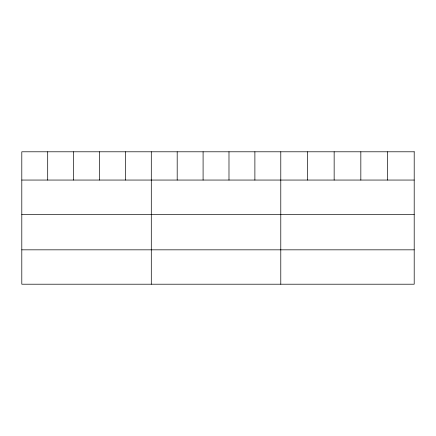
<?xml version="1.0" encoding="UTF-8"?>
<svg xmlns="http://www.w3.org/2000/svg" width="436" height="436" viewBox="0 0 436 436"><rect width="100%" height="100%" fill="white"/><g stroke="black" fill="none" stroke-linecap="round" stroke-linejoin="round"><path stroke-width="0.65" d="M21.8 180.052L414.2 180.052M21.8 214.425L414.2 214.425M21.8 249.833L414.2 249.833M387.517 151.793L387.517 180.052M360.834 151.793L360.834 180.052M334.15 151.793L334.15 180.052M307.467 151.793L307.467 180.052M280.784 151.793L280.784 284.207M254.886 151.793L254.886 180.052M228.987 151.793L228.987 180.052M203.089 151.793L203.089 180.052M177.19 151.793L177.19 180.052M151.292 151.793L151.292 284.207M125.394 151.793L125.394 180.052M99.495 151.793L99.495 180.052M73.597 151.793L73.597 180.052M47.698 151.793L47.698 180.052M414.2 151.793L21.8 151.793L21.8 284.207L414.2 284.207L414.2 151.793"/></g></svg>
